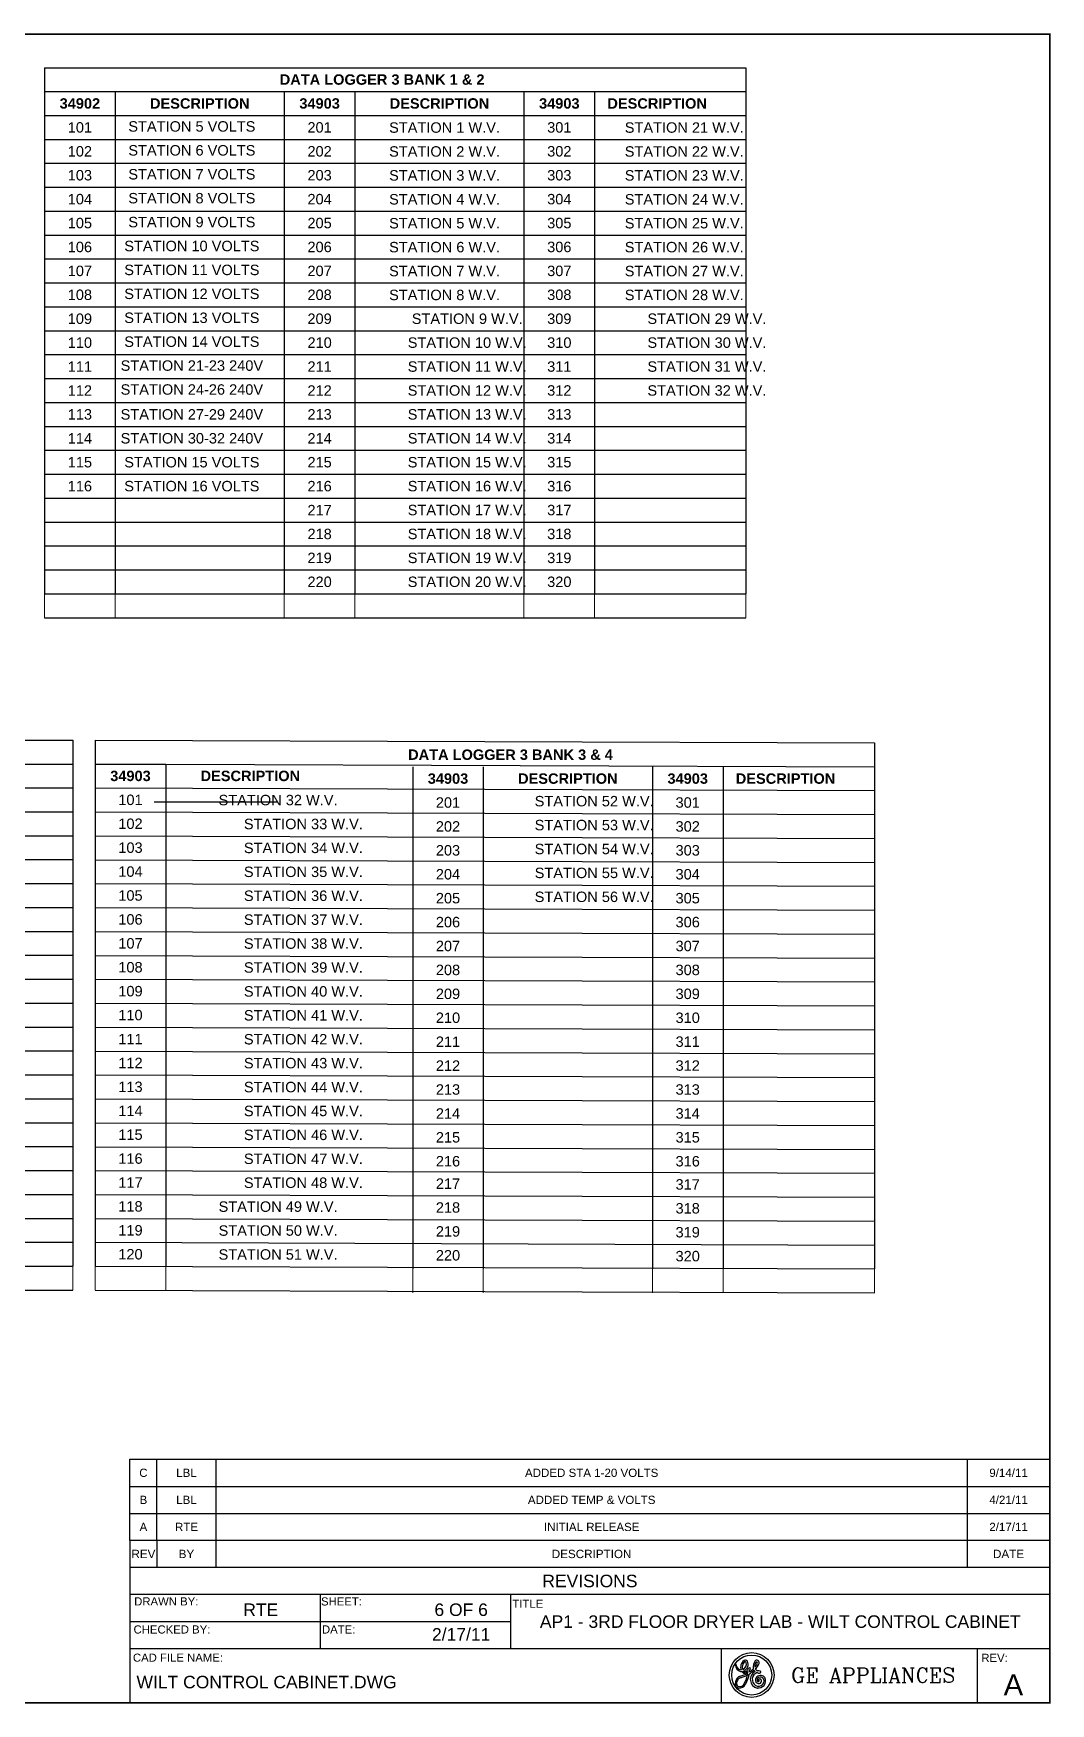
# Model space of a CAD drawing. Header units: inches. Extents: x -228 to 241, y -155 to 115.
# Drawn here: x -110.52 to -98.33, y -101.15 to -81.13 of the extents above; entities that cross this region are included whole.
import ezdxf
from ezdxf.enums import TextEntityAlignment as Align

# ---------------------------------------------------------------- set-up
doc = ezdxf.new("R2010")
doc.units = ezdxf.units.IN
doc.header["$MEASUREMENT"] = 0
for name, color, linetype in [('BORDER', 3, 'Continuous'), ('DIM', 1, 'Continuous'), ('PANEL', 150, 'Continuous'), ('PANEL WIRE', 5, 'Continuous'), ('TXT', 4, 'Continuous')]:
    doc.layers.add(name, color=color, linetype=linetype)
doc.styles.add('COMPLEX', font='COMPLEX')
doc.styles.get("Standard").update_dxf_attribs({"font": 'arial.ttf'})

# ---------------------------------------------------------------- blocks, each defined once
blk = doc.blocks.new('GE_Logo')
at = {"layer": 'BORDER', "linetype": 'Continuous'}
for p, q in [((-0.0166, 0.0782), (-0.0166, 0.0783)), ((0.0702, 0.0952), (0.0703, 0.0953)), ((0.075, 0.0883), (0.0762, 0.09)), ((-0.0054, 0.0227), (-0.0052, 0.0228)), ((0.0449, 0.0453), (0.0449, 0.0453)), ((0.0453, 0.0511), (0.0453, 0.0535)), ((0.0716, 0.0472), (0.0715, 0.0472)), ((0.0948, 0.0411), (0.095, 0.0412)), ((0.0178, -0.0135), (0.0182, -0.013)), ((0.0257, -0.0135), (0.028, -0.009))]:
    blk.add_line(p, q, dxfattribs=at)
for radius in [0.1034, 0.0925]:
    blk.add_circle((0.0552, 0.031), radius, dxfattribs=at)
for centre, radius, start, end in [((0.0097, 0.0766), 0.0296, 175.89864, 258.12783), ((-0.0179, 0.0785), 0.00185, 161.42078, 173.7745), ((-0.0182, 0.0784), 0.00167, 54.20254, 153.91751), ((-0.0185, 0.0784), 0.00185, 359.10396, 46.95181), ((-0.0185, 0.0784), 0.00185, 46.98315, 47.03295), ((-0.0185, 0.0784), 0.00185, 47.18776, 47.18841), ((-0.0018, 0.0782), 0.0148, 180.17979, 203.60727), ((0.0411, 0.0677), 0.037, 125.32287, 201.25408), ((0.0429, 0.0673), 0.0315, 130.10655, 201.04077), ((0.0014, 0.083), 0.0296, 294.13548, 12.66435), ((0.0056, 0.0809), 0.0333, 288.92881, 25.36724), ((0.0255, 0.0884), 0.0111, 120.4413, 121.16366), ((0.0263, 0.0846), 0.0148, 61.19517, 116.05425), ((0.0256, 0.0866), 0.00555, 31.11435, 121.89418), ((0.0264, 0.089), 0.0111, 33.40125, 50.67688), ((0.1062, 0.0692), 0.0444, 142.87942, 191.81926), ((0.1007, 0.0702), 0.0315, 144.83416, 184.97), ((0.0316, 0.1076), 0.0555, 312.95802, 333.19313), ((0.08, 0.0899), 0.0111, 151.38523, 152.13034), ((0.079, 0.0887), 0.0109, 348.84586, 142.66981), ((0.0282, 0.1102), 0.0666, 310.81871, 334.74841), ((0.079, 0.0876), 0.0037, 153.33165, 153.40214), ((0.079, 0.0876), 0.0037, 69.01548, 139.30885), ((0.0785, 0.0878), 0.0037, 54.37265, 60.52734), ((0.0769, 0.0867), 0.00555, 38.93639, 47.82326), ((0.0747, 0.0867), 0.0074, 327.79672, 28.59284), ((0.0768, 0.0869), 0.00555, 36.40821, 36.56382), ((0.0713, 0.0887), 0.0185, 336.93984, 337.82043), ((0.0677, 0.0897), 0.0222, 339.10599, 351.93715), ((0.0174, -0.0082), 0.0384, 126.41517, 182.34573), ((0.0093, 0.0801), 0.0259, 197.43752, 264.00046), ((0.0047, -0.0073), 0.0198, 155.23851, 210.77565), ((0.0132, -0.0072), 0.0277, 114.18677, 162.71572), ((0.0113, -0.0061), 0.0333, 105.06087, 119.83866), ((-0.0774, 0.2905), 0.2836, 286.23916, 289.03683), ((-0.0293, 0.1528), 0.1307, 284.14205, 300.04031), ((0.0056, 0.0772), 0.0296, 266.15871, 266.21314), ((0.0058, 0.0808), 0.0333, 266.30061, 267.0263), ((0.0056, 0.0809), 0.0333, 267.41894, 277.37216), ((0.0411, 0.0677), 0.037, 212.36185, 223.82971), ((0.019, 0.0478), 0.0074, 231.6407, 232.66643), ((0.0217, 0.0504), 0.0111, 229.71657, 282.52837), ((-0.0032, 0.0914), 0.0715, 284.74962, 303.05195), ((0.0056, 0.0809), 0.0333, 288.91342, 288.91635), ((0.0216, 0.0514), 0.00555, 201.29664, 293.5599), ((-0.0881, 0.0544), 0.1258, 327.59331, 349.4998), ((0.0085, 0.088), 0.0444, 290.07842, 295.30917), ((0.0021, 0.0946), 0.0592, 291.73602, 306.25775), ((0.0196, 0.0686), 0.0222, 290.70684, 318.32322), ((-0.0878, 0.0568), 0.1332, 330.25436, 350.76187), ((-0.0032, 0.0914), 0.0715, 303.23584, 303.24394), ((-0.0072, 0.0499), 0.0444, 346.82954, 356.05705), ((0.0508, 0.0509), 0.0148, 110.79738, 168.69883), ((-0.0351, 0.1563), 0.1443, 303.06903, 314.13875), ((-0.0293, 0.1528), 0.1307, 304.62103, 314.79984), ((-0.0878, 0.0568), 0.1332, 355.06882, 357.57333), ((-0.0878, 0.0568), 0.1332, 355.05169, 355.05175), ((0.035, 0.0641), 0.0148, 314.19211, 348.4615), ((0.0464, 0.0593), 0.00555, 91.16341, 99.12212), ((0.0458, 0.0611), 0.0037, 5.04259, 83.41577), ((0.0895, 0.0106), 0.0407, 116.04843, 258.27683), ((0.044, 0.0615), 0.00555, 356.38084, 359.64188), ((0.0911, 0.0105), 0.0333, 108.00702, 237.03808), ((0.0185, 0.1001), 0.0666, 314.73818, 315.81236), ((0.1003, 0.076), 0.0407, 213.36334, 225.0117), ((0.0962, 0.0759), 0.0296, 213.61198, 239.75739), ((0.0912, 0.0074), 0.0185, 141.41173, 231.41836), ((0.0965, 0.005), 0.0241, 43.03451, 148.12993), ((0.0911, 0.0084), 0.0111, 144.24687, 228.95729), ((0.098, 0.0831), 0.0444, 246.91753, 254.69021), ((0.0849, 0.0172), 0.0333, 73.14221, 96.4863), ((0.0961, 0.0027), 0.0185, 56.35046, 139.15811), ((0.0844, 0.0055), 0.00555, 264.24755, 349.80591), ((0.0928, 0.0058), 0.0074, 85.22315, 164.24657), ((0.0862, 0.0042), 0.0037, 5.76065, 96.91973), ((0.0887, 0.0623), 0.0222, 263.67145, 265.1954), ((0.0882, 0.0623), 0.0222, 266.40664, 287.18275), ((0.0894, 0.0029), 0.0111, 333.51323, 68.38874), ((0.0941, 0.0451), 0.00401, 282.72534, 84), ((0.0903, 0.0028), 0.0222, 319.62604, 43.68876), ((0.0841, 0.0037), 0.0352, 324.0508, 26.32255), ((-0.0025, -0.0108), 0.0185, 176.78554, 265.69889), ((0.0002, -0.0065), 0.0167, 221.24993, 235.32063), ((0, 0), 0.0222, 245.20707, 297.18406), ((-0.0027, 0.004), 0.0333, 267.87391, 328.40692), ((0.0006, 0.0003), 0.0222, 295.4989, 321.11482), ((0.0006, 0.0003), 0.0222, 322.88415, 323.05167), ((0.0861, 0.0091), 0.0296, 243.44391, 315.62936), ((0.0869, 0.0059), 0.0148, 241.09223, 327.2639), ((0.0829, 0.0136), 0.0426, 266.2008, 314.23206)]:
    blk.add_arc(centre, radius, start, end, dxfattribs=at)
at = {"layer": 'BORDER'}
blk.add_arc((0.0783, 0.0076), 0.037, 274.46575, 274.80518, dxfattribs=at)
at = {"layer": 'BORDER', "linetype": 'Continuous'}
blk.add_point((0.036, 0.0316), dxfattribs=at)
blk = doc.blocks.new('B-BORDER')
at = {"layer": 'BORDER'}
for p, q in [((34, 0.973), (28.487, 0.973)), ((28.487, 0.973), (28.487, 0.649)), ((28.649, 0.973), (28.649, 0.811)), ((29.003, 0.811), (29.003, 0.973)), ((33.506, 0.811), (33.506, 0.973)), ((34, 0.811), (28.487, 0.811)), ((34, 0.649), (28.487, 0.649)), ((28.487, 0.649), (28.487, 0)), ((29.627, 0.649), (29.627, 0.324)), ((30.768, 0.649), (30.768, 0.324)), ((30.768, 0.486), (28.487, 0.486)), ((34, 0.324), (28.487, 0.324)), ((32.03, 0.324), (32.03, 0)), ((33.564, 0.324), (33.564, 0))]:
    blk.add_line(p, q, dxfattribs=at)
at = {"layer": 'BORDER', "const_width": 0.01}
blk.add_lwpolyline([(34, 0), (34, 10), (18, 10), (18, 0), (34, 0)], dxfattribs=at)
at = {"layer": 'BORDER'}
blk.add_point((34, 10), dxfattribs=at)
at = {"layer": 'BORDER', "xscale": 1.297174118731785, "yscale": 1.297174118731785, "zscale": 1.297174118731785}
blk.add_blockref('GE_Logo', (32.142, 0.126), dxfattribs=at)
at = {"layer": 'BORDER'}
for s, height, p in [('REV', 0.05, (28.568, 0.892)), ('BY', 0.05, (28.826, 0.892)), ('DESCRIPTION', 0.05, (31.254, 0.892)), ('DATE', 0.05, (33.753, 0.892)), ('REVISIONS', 0.075, (31.244, 0.73))]:
    blk.add_text(s, height=height, dxfattribs=at).set_placement(p, align=Align.MIDDLE_CENTER)
for s, height, p in [('DRAWN BY:', 0.0486, (28.705, 0.583)), ('SHEET:', 0.0486, (29.755, 0.583)), ('TITLE', 0.0486, (30.872, 0.569)), ('CHECKED BY:', 0.04864, (28.739, 0.415)), ('DATE:', 0.0486, (29.738, 0.415)), ('REV:', 0.0486, (33.669, 0.245))]:
    blk.add_text(s, height=height, dxfattribs=at).set_placement(p, align=Align.CENTER)
blk.add_text('CAD FILE NAME:', height=0.04864, dxfattribs=at).set_placement((28.505, 0.246))
at = {"layer": 'BORDER', "style": 'COMPLEX'}
blk.add_text('GE APPLIANCES', height=0.08891, dxfattribs=at).set_placement((32.94, 0.165), align=Align.MIDDLE)
at = {"layer": 'TXT'}
for tag, height, p in [('DRAWN_BY', 0.075, (29.271, 0.558)), ('SHEET', 0.075, (30.472, 0.558)), ('DWG_TITLE', 0.075, (32.384, 0.486)), ('CHECKED_BY', 0.075, (29.271, 0.41)), ('DATE', 0.075, (30.472, 0.41)), ('REV', 0.125, (33.782, 0.108))]:
    blk.add_attdef(tag, text='', height=height, dxfattribs=at).set_placement(p, align=Align.MIDDLE_CENTER)
blk.add_attdef('FILENAME', (28.526, 0.086), '', height=0.075, dxfattribs=at)
blk = doc.blocks.new('REVBLOCK')
at = {"layer": 'BORDER'}
for p, q in [((0.324, 0), (0.324, 0.324)), ((1.032, 0), (1.032, 0.324)), ((10.038, 0), (10.038, 0.324))]:
    blk.add_line(p, q, dxfattribs=at)
blk.add_lwpolyline([(0, 0), (0, 0.324), (11.026, 0.324)], dxfattribs=at)
at = {"layer": 'TXT'}
for tag, p in [('REV', (0.162, 0.162)), ('BY', (0.678, 0.162)), ('DESCRIPTION', (5.535, 0.162)), ('DATE', (10.532, 0.162))]:
    blk.add_attdef(tag, text='', height=0.099, dxfattribs=at).set_placement(p, align=Align.MIDDLE_CENTER)

msp = doc.modelspace()

# ---------------------------------------------------------------- linework, layer by layer
at = {"layer": 'PANEL'}
msp.add_line((-107.59579, -90.340426), (-109.068552, -90.340426), dxfattribs=at)
at = {"layer": 'PANEL WIRE', "color": 3}
for p, q in [((-110.38393, -81.53731), (-101.97666, -81.53731)), ((-110.38393, -81.53731), (-110.38393, -87.843977)), ((-101.97666, -81.53731), (-101.97666, -81.823977)), ((-110.38393, -81.823977), (-109.537264, -81.823977)), ((-109.537264, -81.823977), (-101.97666, -81.823977)), ((-109.537264, -81.823977), (-109.537264, -87.843977)), ((-107.510597, -81.823977), (-107.510597, -87.843977)), ((-106.66393, -81.823977), (-106.66393, -87.843977)), ((-104.637264, -81.823977), (-104.637264, -87.843977)), ((-103.790597, -81.823977), (-103.790597, -87.843977)), ((-101.97666, -81.823977), (-101.97666, -87.843977)), ((-110.38393, -82.110643), (-101.97666, -82.110643)), ((-110.38393, -82.39731), (-101.97666, -82.39731)), ((-110.38393, -82.683977), (-101.97666, -82.683977)), ((-110.38393, -82.970643), (-101.97666, -82.970643)), ((-110.38393, -83.25731), (-101.97666, -83.25731)), ((-110.38393, -83.543977), (-101.97666, -83.543977)), ((-110.38393, -83.830643), (-101.97666, -83.830643)), ((-110.38393, -84.11731), (-101.97666, -84.11731)), ((-110.38393, -84.403977), (-101.97666, -84.403977)), ((-110.38393, -84.690643), (-101.97666, -84.690643)), ((-110.38393, -84.97731), (-101.97666, -84.97731)), ((-110.38393, -85.263977), (-101.97666, -85.263977)), ((-110.38393, -85.550643), (-101.97666, -85.550643)), ((-110.38393, -85.83731), (-101.97666, -85.83731)), ((-110.38393, -86.123977), (-101.97666, -86.123977)), ((-110.38393, -86.410643), (-101.97666, -86.410643)), ((-110.38393, -86.69731), (-101.97666, -86.69731)), ((-110.38393, -86.983977), (-101.97666, -86.983977)), ((-110.38393, -87.270643), (-101.97666, -87.270643)), ((-110.38393, -87.55731), (-101.97666, -87.55731)), ((-110.38393, -87.843977), (-101.97666, -87.843977)), ((-110.38393, -88.130643), (-101.97666, -88.130643)), ((-120.953512, -89.597365), (-110.045432, -89.597365)), ((-110.045432, -89.597365), (-110.045432, -89.884031)), ((-109.777636, -89.597592), (-100.437715, -89.629716)), ((-109.777636, -89.597592), (-109.777636, -95.904259)), ((-100.437715, -89.629716), (-100.437715, -89.916383)), ((-120.106845, -89.884031), (-110.045432, -89.884031)), ((-110.045432, -89.884031), (-110.045432, -95.904031)), ((-109.777636, -89.884259), (-108.930969, -89.884259)), ((-108.930969, -89.884259), (-100.437715, -89.916383)), ((-108.930969, -89.884259), (-108.930969, -95.904259)), ((-105.971652, -89.916383), (-105.971652, -95.936383)), ((-105.124985, -89.916383), (-105.124985, -95.936383)), ((-103.098318, -89.916383), (-103.098318, -95.936383)), ((-102.251652, -89.916383), (-102.251652, -95.936383)), ((-100.437715, -89.916383), (-100.437715, -95.936383)), ((-120.953512, -90.170698), (-110.045432, -90.170698)), ((-109.777636, -90.170926), (-100.437715, -90.20305)), ((-120.953512, -90.457365), (-110.045432, -90.457365)), ((-109.777636, -90.457592), (-100.437715, -90.489716)), ((-120.953512, -90.744031), (-110.045432, -90.744031)), ((-109.777636, -90.744259), (-100.437715, -90.776383)), ((-120.953512, -91.030698), (-110.045432, -91.030698)), ((-109.777636, -91.030926), (-100.437715, -91.06305)), ((-120.953512, -91.317365), (-110.045432, -91.317365)), ((-109.777636, -91.317592), (-100.437715, -91.349716)), ((-120.953512, -91.604031), (-110.045432, -91.604031)), ((-109.777636, -91.604259), (-100.437715, -91.636383)), ((-120.953512, -91.890698), (-110.045432, -91.890698)), ((-109.777636, -91.890926), (-100.437715, -91.92305)), ((-120.953512, -92.177365), (-110.045432, -92.177365)), ((-109.777636, -92.177592), (-100.437715, -92.209716)), ((-120.953512, -92.464031), (-110.045432, -92.464031)), ((-109.777636, -92.464259), (-100.437715, -92.496383)), ((-120.953512, -92.750698), (-110.045432, -92.750698)), ((-109.777636, -92.750926), (-100.437715, -92.78305)), ((-120.953512, -93.037365), (-110.045432, -93.037365)), ((-109.777636, -93.037592), (-100.437715, -93.069716)), ((-120.953512, -93.324031), (-110.045432, -93.324031)), ((-109.777636, -93.324259), (-100.437715, -93.356383)), ((-120.953512, -93.610698), (-110.045432, -93.610698)), ((-109.777636, -93.610926), (-100.437715, -93.64305)), ((-120.953512, -93.897365), (-110.045432, -93.897365)), ((-109.777636, -93.897592), (-100.437715, -93.929716)), ((-120.953512, -94.184031), (-110.045432, -94.184031)), ((-109.777636, -94.184259), (-100.437715, -94.216383)), ((-120.953512, -94.470698), (-110.045432, -94.470698)), ((-109.777636, -94.470926), (-100.437715, -94.50305)), ((-120.953512, -94.757365), (-110.045432, -94.757365)), ((-109.777636, -94.757592), (-100.437715, -94.789716)), ((-120.953512, -95.044031), (-110.045432, -95.044031)), ((-109.777636, -95.044259), (-100.437715, -95.076383)), ((-120.953512, -95.330698), (-110.045432, -95.330698)), ((-109.777636, -95.330926), (-100.437715, -95.36305)), ((-120.953512, -95.617365), (-110.045432, -95.617365)), ((-109.777636, -95.617592), (-100.437715, -95.649716)), ((-120.953512, -95.904031), (-110.045432, -95.904031)), ((-109.777636, -95.904259), (-100.437715, -95.936383)), ((-120.953512, -96.190698), (-110.045432, -96.190698)), ((-109.777636, -96.190926), (-100.437715, -96.22305))]:
    msp.add_line(p, q, dxfattribs=at)
at = {"layer": 'PANEL WIRE', "color": 8, "lineweight": 0}
for p, q in [((-110.38393, -87.843977), (-110.38393, -88.130643)), ((-109.537264, -87.843977), (-109.537264, -88.130643)), ((-107.510597, -87.843977), (-107.510597, -88.130643)), ((-106.66393, -87.843977), (-106.66393, -88.130643)), ((-104.637264, -87.843977), (-104.637264, -88.130643)), ((-103.790597, -87.843977), (-103.790597, -88.130643)), ((-101.97666, -87.843977), (-101.97666, -88.130643)), ((-110.045432, -95.904031), (-110.045432, -96.190698)), ((-109.777636, -95.904259), (-109.777636, -96.190926)), ((-108.930969, -95.904259), (-108.930969, -96.190926)), ((-105.971652, -95.936383), (-105.971652, -96.22305)), ((-105.124985, -95.936383), (-105.124985, -96.22305)), ((-103.098318, -95.936383), (-103.098318, -96.22305)), ((-102.251652, -95.936383), (-102.251652, -96.22305)), ((-100.437715, -95.936383), (-100.437715, -96.22305))]:
    msp.add_line(p, q, dxfattribs=at)

# ---------------------------------------------------------------- block references
at = {"layer": 'DIM'}
ref = msp.add_blockref('B-BORDER', (-166.335056, -101.136601), dxfattribs=dict(at, xscale=2, yscale=2, zscale=2))
ref.add_attrib('DRAWN_BY', 'RTE', dxfattribs={"layer": 'TXT', "height": 0.15}).set_placement((-107.792476, -100.021437), align=Align.MIDDLE_CENTER)
ref.add_attrib('FILENAME', 'WILT CONTROL CABINET.DWG', (-109.282295, -100.96373), dxfattribs={"layer": 'TXT', "height": 0.15})
ref.add_attrib('SHEET', '6 OF 6', dxfattribs={"layer": 'TXT', "height": 0.15}).set_placement((-105.390567, -100.021437), align=Align.MIDDLE_CENTER)
ref.add_attrib('DATE', '2/17/11', dxfattribs={"layer": 'TXT', "height": 0.15}).set_placement((-105.390567, -100.316999), align=Align.MIDDLE_CENTER)
ref.add_attrib('DWG_TITLE_001', 'AP1 - 3RD FLOOR DRYER LAB - WILT CONTROL CABINET', (-104.446802, -100.238721), dxfattribs={"layer": 'TXT', "height": 0.15})
ref.add_attrib('REV', 'A', dxfattribs={"layer": 'TXT', "height": 0.25}).set_placement((-98.770754, -100.921286), align=Align.MIDDLE_CENTER)
at = {"layer": 'PANEL WIRE'}
for p, values in [((-109.361036, -98.542253), {'DATE': '9/14/11', 'DESCRIPTION': 'ADDED STA 1-20 VOLTS', 'BY': 'LBL', 'REV': 'C'}), ((-109.361036, -98.866547), {'DATE': '4/21/11', 'DESCRIPTION': 'ADDED TEMP & VOLTS', 'BY': 'LBL', 'REV': 'B'}), ((-109.361036, -99.19084), {'DATE': '2/17/11', 'DESCRIPTION': 'INITIAL RELEASE', 'BY': 'RTE', 'REV': 'A'})]:
    msp.add_blockref('REVBLOCK', p, dxfattribs=at).add_auto_attribs(values)

# ---------------------------------------------------------------- texts
at = {"layer": 'PANEL WIRE', "color": 4, "char_height": 0.125, "attachment_point": 5}
for s, insert, width in [('{\\fArial|b1|i0|c0|p34;DATA LOGGER 3 BANK 1 & 2}', (-106.337819, -81.680643), 7.97222222), ('{\\fArial|b1|i0|c0|p34;34902}', (-109.960597, -81.96731), 0.72666667), ('{\\fArial|b1|i0|c0;DESCRIPTION', (-108.52393, -81.96731), 1.90666667), ('{\\fArial|b1|i0|c0|p34;34903}', (-107.087264, -81.96731), 0.72666667), ('{\\fArial|b1|i0|c0;DESCRIPTION', (-105.650597, -81.96731), 1.90666667), ('{\\fArial|b1|i0|c0|p34;34903}', (-104.21393, -81.96731), 0.72666667), ('{\\fArial|b1|i0|c0;DESCRIPTION', (-103.041153, -81.96731), 1.37888889), ('{\\fArial|b0|i0|c0;101', (-109.960597, -82.253977), 0.72666667), ('STATION 5 VOLTS', (-108.618393, -82.242426), 2.22171441), ('{\\fArial|b0|i0|c0;201', (-107.087264, -82.253977), 0.72666667), ('STATION 1 W.V.', (-105.589524, -82.255912), 1.90666667), ('{\\fArial|b0|i0|c0;301', (-104.21393, -82.253977), 0.72666667), ('STATION 21 W.V.', (-102.716191, -82.255912), 1.90666667), ('{\\fArial|b0|i0|c0;102', (-109.960597, -82.540643), 0.72666667), ('STATION 6 VOLTS', (-108.618393, -82.529093), 2.22171441), ('{\\fArial|b0|i0|c0;202', (-107.087264, -82.540643), 0.72666667), ('STATION 2 W.V.', (-105.589524, -82.542579), 1.90666667), ('{\\fArial|b0|i0|c0;302', (-104.21393, -82.540643), 0.72666667), ('STATION 22 W.V.', (-102.716191, -82.542579), 1.90666667), ('{\\fArial|b0|i0|c0;103', (-109.960597, -82.82731), 0.72666667), ('STATION 7 VOLTS', (-108.618393, -82.81576), 2.22171441), ('{\\fArial|b0|i0|c0;203', (-107.087264, -82.82731), 0.72666667), ('STATION 3 W.V.', (-105.589524, -82.829246), 1.90666667), ('{\\fArial|b0|i0|c0;303', (-104.21393, -82.82731), 0.72666667), ('STATION 23 W.V.', (-102.716191, -82.829246), 1.90666667), ('{\\fArial|b0|i0|c0;104', (-109.960597, -83.113977), 0.72666667), ('STATION 8 VOLTS', (-108.618393, -83.102426), 2.22171441), ('{\\fArial|b0|i0|c0;204', (-107.087264, -83.113977), 0.72666667), ('STATION 4 W.V.', (-105.589524, -83.115912), 1.90666667), ('{\\fArial|b0|i0|c0;304', (-104.21393, -83.113977), 0.72666667), ('STATION 24 W.V.', (-102.716191, -83.115912), 1.90666667), ('{\\fArial|b0|i0|c0;105', (-109.960597, -83.400643), 0.72666667), ('STATION 9 VOLTS', (-108.618393, -83.389093), 2.22171441), ('{\\fArial|b0|i0|c0;205', (-107.087264, -83.400643), 0.72666667), ('STATION 5 W.V.', (-105.589524, -83.402579), 1.90666667), ('{\\fArial|b0|i0|c0;305', (-104.21393, -83.400643), 0.72666667), ('STATION 25 W.V.', (-102.716191, -83.402579), 1.90666667), ('{\\fArial|b0|i0|c0;106', (-109.960597, -83.68731), 0.72666667), ('STATION 10 VOLTS', (-108.618393, -83.67576), 2.22171441), ('{\\fArial|b0|i0|c0;206', (-107.087264, -83.68731), 0.72666667), ('STATION 6 W.V.', (-105.589524, -83.689246), 1.90666667), ('{\\fArial|b0|i0|c0;306', (-104.21393, -83.68731), 0.72666667), ('STATION 26 W.V.', (-102.716191, -83.689246), 1.90666667), ('{\\fArial|b0|i0|c0;107', (-109.960597, -83.973977), 0.72666667), ('STATION 11 VOLTS', (-108.618393, -83.962426), 2.22171441), ('{\\fArial|b0|i0|c0;207', (-107.087264, -83.973977), 0.72666667), ('STATION 7 W.V.', (-105.589524, -83.975912), 1.90666667), ('{\\fArial|b0|i0|c0;307', (-104.21393, -83.973977), 0.72666667), ('STATION 27 W.V.', (-102.716191, -83.975912), 1.90666667), ('{\\fArial|b0|i0|c0;108', (-109.960597, -84.260643), 0.72666667), ('STATION 12 VOLTS', (-108.618393, -84.249093), 2.22171441), ('{\\fArial|b0|i0|c0;208', (-107.087264, -84.260643), 0.72666667), ('STATION 8 W.V.', (-105.589524, -84.262579), 1.90666667), ('{\\fArial|b0|i0|c0;308', (-104.21393, -84.260643), 0.72666667), ('STATION 28 W.V.', (-102.716191, -84.262579), 1.90666667), ('{\\fArial|b0|i0|c0;109', (-109.960597, -84.54731), 0.72666667), ('STATION 13 VOLTS', (-108.618393, -84.53576), 2.22171441), ('{\\fArial|b0|i0|c0;209', (-107.087264, -84.54731), 0.72666667), ('STATION 9 W.V.', (-105.317807, -84.54731), 2.56731656), ('{\\fArial|b0|i0|c0;309', (-104.21393, -84.54731), 0.72666667), ('STATION 29 W.V.', (-102.444473, -84.54731), 2.56731656), ('{\\fArial|b0|i0|c0;110', (-109.960597, -84.833977), 0.72666667), ('STATION 14 VOLTS', (-108.618393, -84.822426), 2.22171441), ('{\\fArial|b0|i0|c0;210', (-107.087264, -84.833977), 0.72666667), ('STATION 10 W.V.', (-105.317807, -84.833977), 2.56731656), ('{\\fArial|b0|i0|c0;310', (-104.21393, -84.833977), 0.72666667), ('STATION 30 W.V.', (-102.444473, -84.833977), 2.56731656), ('{\\fArial|b0|i0|c0;111', (-109.960597, -85.120643), 0.72666667), ('STATION 21-23 240V', (-108.618393, -85.109093), 2.22171441), ('{\\fArial|b0|i0|c0;211', (-107.087264, -85.120643), 0.72666667), ('STATION 11 W.V.', (-105.317807, -85.120643), 2.56731656), ('{\\fArial|b0|i0|c0;311', (-104.21393, -85.120643), 0.72666667), ('STATION 31 W.V.', (-102.444473, -85.120643), 2.56731656), ('{\\fArial|b0|i0|c0;112', (-109.960597, -85.40731), 0.72666667), ('STATION 24-26 240V', (-108.618393, -85.39576), 2.22171441), ('{\\fArial|b0|i0|c0;212', (-107.087264, -85.40731), 0.72666667), ('STATION 12 W.V.', (-105.317807, -85.40731), 2.56731656), ('{\\fArial|b0|i0|c0;312', (-104.21393, -85.40731), 0.72666667), ('STATION 32 W.V.', (-102.444473, -85.40731), 2.56731656), ('{\\fArial|b0|i0|c0;113', (-109.960597, -85.693977), 0.72666667), ('STATION 27-29 240V', (-108.618393, -85.693977), 2.22171441), ('{\\fArial|b0|i0|c0;213', (-107.087264, -85.693977), 0.72666667), ('STATION 13 W.V.', (-105.317807, -85.693977), 2.56731656), ('{\\fArial|b0|i0|c0;313', (-104.21393, -85.693977), 0.72666667), ('{\\fArial|b0|i0|c0;114', (-109.960597, -85.980643), 0.72666667), ('STATION 30-32 240V', (-108.618393, -85.980643), 2.22171441), ('{\\fArial|b0|i0|c0;214', (-107.087264, -85.980643), 0.72666667), ('\\pt2.125;STATION 14 W.V.', (-105.317807, -85.980643), 2.56731656), ('{\\fArial|b0|i0|c0;314', (-104.21393, -85.980643), 0.72666667), ('{\\fArial|b0|i0|c0;115', (-109.960597, -86.26731), 0.72666667), ('STATION 15 VOLTS', (-108.618393, -86.26731), 2.22171441), ('{\\fArial|b0|i0|c0;215', (-107.087264, -86.26731), 0.72666667), ('STATION 15 W.V.', (-105.317807, -86.26731), 2.56731656), ('{\\fArial|b0|i0|c0;315', (-104.21393, -86.26731), 0.72666667), ('{\\fArial|b0|i0|c0;116', (-109.960597, -86.553977), 0.72666667), ('STATION 16 VOLTS', (-108.618393, -86.553977), 2.22171441), ('{\\fArial|b0|i0|c0;216', (-107.087264, -86.553977), 0.72666667), ('STATION 16 W.V.', (-105.317807, -86.553977), 2.56731656), ('{\\fArial|b0|i0|c0;316', (-104.21393, -86.553977), 0.72666667), ('217', (-107.087264, -86.840643), 0.72666667), ('STATION 17 W.V.', (-105.317807, -86.840643), 2.56731656), ('317', (-104.21393, -86.840643), 0.72666667), ('218', (-107.087264, -87.12731), 0.72666667), ('STATION 18 W.V.', (-105.317807, -87.12731), 2.56731656), ('318', (-104.21393, -87.12731), 0.72666667), ('219', (-107.087264, -87.413977), 0.72666667), ('STATION 19 W.V.', (-105.317807, -87.413977), 2.56731656), ('319', (-104.21393, -87.413977), 0.72666667), ('220', (-107.087264, -87.700643), 0.72666667), ('STATION 20 W.V.', (-105.317807, -87.700643), 2.56731656), ('320', (-104.21393, -87.700643), 0.72666667), ('{\\fArial|b1|i0|c0|p34;DATA LOGGER 3 BANK 3 & 4}', (-104.798874, -89.77305), 7.97222222), ('{\\fArial|b1|i0|c0|p34;34903}', (-109.354303, -90.027592), 0.72666667), ('{\\fArial|b1|i0|c0;DESCRIPTION', (-107.917636, -90.027592), 1.90666667), ('{\\fArial|b1|i0|c0|p34;34903}', (-105.548318, -90.059716), 0.72666667), ('{\\fArial|b1|i0|c0;DESCRIPTION', (-104.111652, -90.059716), 1.90666667), ('{\\fArial|b1|i0|c0|p34;34903}', (-102.674985, -90.059716), 0.72666667), ('{\\fArial|b1|i0|c0;DESCRIPTION', (-101.502207, -90.059716), 1.37888889), ('{\\fArial|b0|i0|c0;101', (-109.354303, -90.314259), 0.72666667), ('STATION 32 W.V.', (-107.584846, -90.317171), 2.56731656), ('{\\fArial|b0|i0|c0;201', (-105.548318, -90.346383), 0.72666667), ('STATION 52 W.V.', (-103.796171, -90.330202), 2.56731656), ('{\\fArial|b0|i0|c0;301', (-102.674985, -90.346383), 0.72666667), ('{\\fArial|b0|i0|c0;102', (-109.354303, -90.600926), 0.72666667), ('STATION 33 W.V.', (-107.281699, -90.603838), 3.17361094), ('{\\fArial|b0|i0|c0;202', (-105.548318, -90.63305), 0.72666667), ('STATION 53 W.V.', (-103.796171, -90.616869), 2.56731656), ('{\\fArial|b0|i0|c0;302', (-102.674985, -90.63305), 0.72666667), ('{\\fArial|b0|i0|c0;103', (-109.354303, -90.887592), 0.72666667), ('STATION 34 W.V.', (-107.281699, -90.890504), 3.17361094), ('{\\fArial|b0|i0|c0;203', (-105.548318, -90.919716), 0.72666667), ('STATION 54 W.V.', (-103.796171, -90.903535), 2.56731656), ('{\\fArial|b0|i0|c0;303', (-102.674985, -90.919716), 0.72666667), ('{\\fArial|b0|i0|c0;104', (-109.354303, -91.174259), 0.72666667), ('STATION 35 W.V.', (-107.281699, -91.177171), 3.17361094), ('{\\fArial|b0|i0|c0;204', (-105.548318, -91.206383), 0.72666667), ('STATION 55 W.V.', (-103.796171, -91.190202), 2.56731656), ('{\\fArial|b0|i0|c0;304', (-102.674985, -91.206383), 0.72666667), ('{\\fArial|b0|i0|c0;105', (-109.354303, -91.460926), 0.72666667), ('STATION 36 W.V.', (-107.281699, -91.463838), 3.17361094), ('{\\fArial|b0|i0|c0;205', (-105.548318, -91.49305), 0.72666667), ('STATION 56 W.V.', (-103.796171, -91.476869), 2.56731656), ('{\\fArial|b0|i0|c0;305', (-102.674985, -91.49305), 0.72666667), ('{\\fArial|b0|i0|c0;106', (-109.354303, -91.747592), 0.72666667), ('STATION 37 W.V.', (-107.281699, -91.750504), 3.17361094), ('{\\fArial|b0|i0|c0;206', (-105.548318, -91.779716), 0.72666667), ('{\\fArial|b0|i0|c0;306', (-102.674985, -91.779716), 0.72666667), ('{\\fArial|b0|i0|c0;107', (-109.354303, -92.034259), 0.72666667), ('STATION 38 W.V.', (-107.281699, -92.037171), 3.17361094), ('{\\fArial|b0|i0|c0;207', (-105.548318, -92.066383), 0.72666667), ('{\\fArial|b0|i0|c0;307', (-102.674985, -92.066383), 0.72666667), ('{\\fArial|b0|i0|c0;108', (-109.354303, -92.320926), 0.72666667), ('STATION 39 W.V.', (-107.281699, -92.323838), 3.17361094), ('{\\fArial|b0|i0|c0;208', (-105.548318, -92.35305), 0.72666667), ('{\\fArial|b0|i0|c0;308', (-102.674985, -92.35305), 0.72666667), ('{\\fArial|b0|i0|c0;109', (-109.354303, -92.607592), 0.72666667), ('STATION 40 W.V.', (-107.281699, -92.610504), 3.17361094), ('{\\fArial|b0|i0|c0;209', (-105.548318, -92.639716), 0.72666667), ('{\\fArial|b0|i0|c0;309', (-102.674985, -92.639716), 0.72666667), ('{\\fArial|b0|i0|c0;110', (-109.354303, -92.894259), 0.72666667), ('STATION 41 W.V.', (-107.281699, -92.897171), 3.17361094), ('{\\fArial|b0|i0|c0;210', (-105.548318, -92.926383), 0.72666667), ('{\\fArial|b0|i0|c0;310', (-102.674985, -92.926383), 0.72666667), ('{\\fArial|b0|i0|c0;111', (-109.354303, -93.180926), 0.72666667), ('STATION 42 W.V.', (-107.281699, -93.183838), 3.17361094), ('{\\fArial|b0|i0|c0;211', (-105.548318, -93.21305), 0.72666667), ('{\\fArial|b0|i0|c0;311', (-102.674985, -93.21305), 0.72666667), ('{\\fArial|b0|i0|c0;112', (-109.354303, -93.467592), 0.72666667), ('STATION 43 W.V.', (-107.281699, -93.470504), 3.17361094), ('{\\fArial|b0|i0|c0;212', (-105.548318, -93.499716), 0.72666667), ('{\\fArial|b0|i0|c0;312', (-102.674985, -93.499716), 0.72666667), ('{\\fArial|b0|i0|c0;113', (-109.354303, -93.754259), 0.72666667), ('STATION 44 W.V.', (-107.281699, -93.757171), 3.17361094), ('{\\fArial|b0|i0|c0;213', (-105.548318, -93.786383), 0.72666667), ('{\\fArial|b0|i0|c0;313', (-102.674985, -93.786383), 0.72666667), ('{\\fArial|b0|i0|c0;114', (-109.354303, -94.040926), 0.72666667), ('STATION 45 W.V.', (-107.281699, -94.043838), 3.17361094), ('{\\fArial|b0|i0|c0;214', (-105.548318, -94.07305), 0.72666667), ('{\\fArial|b0|i0|c0;314', (-102.674985, -94.07305), 0.72666667), ('{\\fArial|b0|i0|c0;115', (-109.354303, -94.327592), 0.72666667), ('STATION 46 W.V.', (-107.281699, -94.330504), 3.17361094), ('{\\fArial|b0|i0|c0;215', (-105.548318, -94.359716), 0.72666667), ('{\\fArial|b0|i0|c0;315', (-102.674985, -94.359716), 0.72666667), ('{\\fArial|b0|i0|c0;116', (-109.354303, -94.614259), 0.72666667), ('STATION 47 W.V.', (-107.281699, -94.617171), 3.17361094), ('{\\fArial|b0|i0|c0;216', (-105.548318, -94.646383), 0.72666667), ('{\\fArial|b0|i0|c0;316', (-102.674985, -94.646383), 0.72666667), ('117', (-109.354303, -94.900926), 0.72666667), ('STATION 48 W.V.', (-107.281699, -94.903838), 3.17361094), ('217', (-105.548318, -94.914016), 0.72666667), ('317', (-102.674985, -94.923899), 0.72666667), ('118', (-109.354303, -95.187592), 0.72666667), ('STATION 49 W.V.', (-107.584846, -95.190504), 2.56731656), ('218', (-105.548318, -95.200683), 0.72666667), ('318', (-102.674985, -95.210565), 0.72666667), ('119', (-109.354303, -95.474259), 0.72666667), ('STATION 50 W.V.', (-107.584846, -95.477171), 2.56731656), ('219', (-105.548318, -95.487349), 0.72666667), ('319', (-102.674985, -95.497232), 0.72666667), ('120', (-109.354303, -95.760926), 0.72666667), ('STATION 51 W.V.', (-107.584846, -95.763838), 2.56731656), ('220', (-105.548318, -95.774016), 0.72666667), ('320', (-102.674985, -95.783899), 0.72666667)]:
    msp.add_mtext(s, dxfattribs=dict(at, insert=insert, width=width))

doc.saveas('drawing.dxf')
